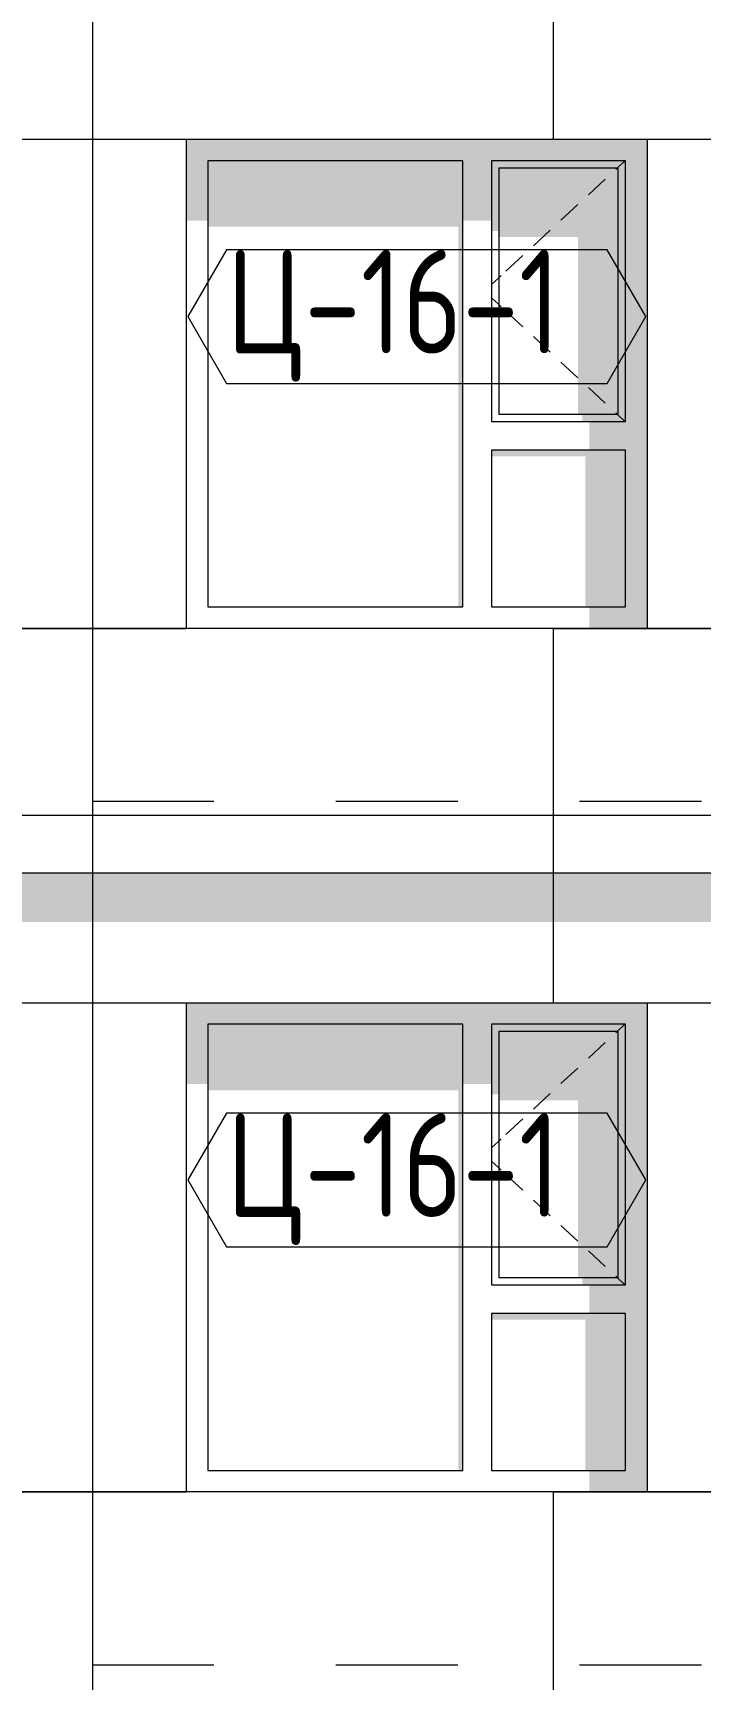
# Model space of a CAD drawing. Header units: millimetres. Extents: x 18162 to 7085488, y 72188 to 247925.
# Drawn here: x 4837107 to 4839423, y 118787 to 124506 of the extents above; entities that cross this region are included whole.
import ezdxf

# ---------------------------------------------------------------- set-up
doc = ezdxf.new("R2010")
doc.units = ezdxf.units.MM
doc.header["$MEASUREMENT"] = 0
doc.linetypes.add('Dashed', pattern=[423.333333, 211.666667, -211.666667])
doc.layers.add('Archicad Windows', color=7, linetype='Continuous')
doc.layers.add('Structural - Bearing', color=7, linetype='Continuous')
doc.styles.add('GENERATED_STYLE_3', font='', dxfattribs={"width": 0.8})
doc.styles.get('GENERATED_STYLE_3').set_extended_font_data('ISOCPEUR MON')
doc.dimstyles.new('GENERATED_STYLE__15', dxfattribs={"dimtxt": 440.00001, "dimasz": 228, "dimexe": 0.18, "dimexo": 150, "dimgap": 0, "dimtad": 1, "dimdec": 0, "dimzin": 0, "dimdsep": 46, "dimtxsty": 'GENERATED_STYLE_3', "dimblk": 'ARROWHEAD_2', "dimblk1": 'ARROWHEAD_2', "dimblk2": 'ARROWHEAD_2', "dimcen": 0.09, "dimclrd": 13, "dimclre": 13, "dimclrt": 13, "dimadec": 0, "dimazin": 0, "dimtfac": 1, "dimtdec": 4, "dimtmove": 0, "dimatfit": 3, "dimfxl": 1, "dimtolj": 1, "dimtzin": 0, "dimarcsym": 0})

# ---------------------------------------------------------------- blocks, each defined once
blk = doc.blocks.new('*X1899', base_point=(4860813, 82836.7))
at = {"layer": 'Structural - Bearing', "color": 8, "linetype": 'Continuous', "lineweight": 13}
for p, q in [((4834113, 121586.7), (4834113, 121556.7)), ((4835713, 121586.7), (4835713, 121556.7)), ((4837313, 121586.7), (4837313, 119436.7)), ((4838913, 121586.7), (4838913, 121136.7)), ((4837009, 121136.7), (4837313, 121136.7)), ((4837313, 121136.7), (4837639.5, 121136.7)), ((4839239.5, 121136.7), (4840013, 121136.7)), ((4840013, 121136.7), (4840289.5, 121136.7)), ((4837313, 119436.7), (4837009, 119436.7)), ((4837009, 119436.7), (4837313, 119436.7)), ((4837313, 119436.7), (4837639.5, 119436.7)), ((4837313, 119436.7), (4837313, 118836.7)), ((4837639.5, 119436.7), (4837313, 119436.7)), ((4838913, 119436.7), (4840013, 119436.7)), ((4838913, 119436.7), (4838913, 118836.7)), ((4840013, 119436.7), (4839239.5, 119436.7)), ((4840289.5, 119436.7), (4840013, 119436.7)), ((4840013, 119436.7), (4840289.5, 119436.7)), ((4834113, 118806.7), (4834113, 118786.7)), ((4835713, 118806.7), (4835713, 118786.7)), ((4837313, 118836.7), (4837313, 118736.7)), ((4838913, 118836.7), (4838913, 118736.7))]:
    blk.add_line(p, q, dxfattribs=at)
blk = doc.blocks.new('*X1910', base_point=(4860813, 82836.7))
at = {"layer": 'Structural - Bearing', "color": 8, "linetype": 'Continuous', "lineweight": 13}
for p, q in [((4837313, 121786.7), (4837313, 121586.7)), ((4838913, 121786.7), (4838913, 121586.7))]:
    blk.add_line(p, q, dxfattribs=at)
blk = doc.blocks.new('*X1915', base_point=(4860813, 82836.7))
at = {"layer": 'Structural - Bearing', "color": 8, "linetype": 'Continuous', "lineweight": 13}
for p, q in [((4837313, 124736.7), (4837313, 122436.7)), ((4838913, 124736.7), (4838913, 124136.7)), ((4834113, 124586.7), (4834113, 124556.7)), ((4835713, 124586.7), (4835713, 124556.7)), ((4837009, 124136.7), (4837313, 124136.7)), ((4837313, 124136.7), (4837639.5, 124136.7)), ((4839239.5, 124136.7), (4840013, 124136.7)), ((4840013, 124136.7), (4840289.5, 124136.7)), ((4837313, 122436.7), (4837009, 122436.7)), ((4837009, 122436.7), (4837313, 122436.7)), ((4837313, 122436.7), (4837639.5, 122436.7)), ((4837313, 122436.7), (4837313, 121836.7)), ((4837639.5, 122436.7), (4837313, 122436.7)), ((4838913, 122436.7), (4840013, 122436.7)), ((4838913, 122436.7), (4838913, 121836.7)), ((4840013, 122436.7), (4839239.5, 122436.7)), ((4840289.5, 122436.7), (4840013, 122436.7)), ((4840013, 122436.7), (4840289.5, 122436.7)), ((4837313, 121836.7), (4837313, 121786.7)), ((4838913, 121836.7), (4838913, 121786.7)), ((4834113, 121806.7), (4834113, 121786.7)), ((4835713, 121806.7), (4835713, 121786.7))]:
    blk.add_line(p, q, dxfattribs=at)
blk = doc.blocks.new('*D2094', base_point=(4860813, 82836.7))
at = {"color": 13, "linetype": 'Continuous', "lineweight": 13}
for p, q in [((4844580.9, 133286.7), (4844580.9, 133433.4)), ((4844805.9, 133286.7), (4829939.5, 133286.7)), ((4844580.9, 82736.7), (4844580.9, 133286.7))]:
    blk.add_line(p, q, dxfattribs=at)
at = {"color": 12, "linetype": 'Continuous', "lineweight": 35}
for p, q in [((4844730.9, 133200.1), (4844430.9, 133373.3)), ((4844430.9, 82823.3), (4844730.9, 82650.1))]:
    blk.add_line(p, q, dxfattribs=at)
at = {"color": 13, "lineweight": 13, "insert": (4844708.4, 107335.5), "char_height": 440, "attachment_point": 7, "rotation": 90, "style": 'GENERATED_STYLE_3'}
blk.add_mtext('\\A1;{\\pql;\\fISOCPEUR MON|b0|i0|c0|p0;\\W0.800000;50,550}', dxfattribs=at)
blk = doc.blocks.new('ARROWHEAD_2')
at = {"color": 0, "linetype": 'Continuous', "lineweight": 0}
for p, q in [((-0.378, -0.655), (0.378, 0.655)), ((0, 0), (-1, 0))]:
    blk.add_line(p, q, dxfattribs=at)
blk = doc.blocks.new('Label_54_3', base_point=(4838439.5, 120286.7))
at = {"color": 13, "linetype": 'Continuous', "lineweight": 13, "flags": 128}
blk.add_lwpolyline([(4837644.4, 120520.9), (4837778.5, 120288.7), (4839100.6, 120288.7), (4839234.7, 120520.9), (4839100.6, 120753.2), (4837778.5, 120753.2)], close=True, dxfattribs=at)
at = {"color": 13, "lineweight": 13, "insert": (4837778.5, 120752.5), "char_height": 360, "attachment_point": 1, "style": 'GENERATED_STYLE_3'}
blk.add_mtext('\\A1;{\\pql;\\pt0,253000;\\fISOCPEUR MON|b0|i0|c0|p0;\\W0.800000;Ц-16-1\\fISOCPEUR MON|b0|i0|c0|p0;\\W0.800000;\\A1{\\H.66x;\\S^  ;}\\fISOCPEUR MON|b0|i0|c0|p0;\\W0.800000;\\fISOCPEUR MON|b0|i0|c0|p0;\\W0.800000;\\A1{\\H.66x;\\S^  ;}\\fISOCPEUR MON|b0|i0|c0|p0;\\W0.800000; \\fISOCPEUR MON|b0|i0|c0|p0;\\W0.800000;\\fISOCPEUR MON|b0|i0|c0|p0;\\W0.800000;\\fISOCPEUR MON|b0|i0|c0|p0;\\W0.800000;\\fISOCPEUR MON|b0|i0|c0|p0;\\W0.800000;\\fISOCPEUR MON|b0|i0|c0|p0;\\W0.800000;\\fISOCPEUR MON|b0|i0|c0|p0;\\W0.800000;\\fISOCPEUR MON|b0|i0|c0|p0;\\W0.800000;\\fISOCPEUR MON|b0|i0|c0|p0;\\W0.800000;\\fISOCPEUR MON|b0|i0|c0|p0;\\W0.800000;\\fISOCPEUR MON|b0|i0|c0|p0;\\W0.800000;\\fISOCPEUR MON|b0|i0|c0|p0;\\W0.800000;\\fISOCPEUR MON|b0|i0|c0|p0;\\W0.800000;\\fISOCPEUR MON|b0|i0|c0|p0;\\W0.800000;\\fISOCPEUR MON|b0|i0|c0|p0;\\W0.800000;\\fISOCPEUR MON|b0|i0|c0|p0;\\W0.800000;\\fISOCPEUR MON|b0|i0|c0|p0;\\W0.800000;\\fISOCPEUR MON|b0|i0|c0|p0;\\W0.800000;\\fISOCPEUR MON|b0|i0|c0|p0;\\W0.800000;\\fISOCPEUR MON|b0|i0|c0|p0;\\W0.800000;\\fISOCPEUR MON|b0|i0|c0|p0;\\W0.800000;\\fISOCPEUR MON|b0|i0|c0|p0;\\W0.800000;\\fISOCPEUR MON|b0|i0|c0|p0;\\W0.800000;\\fISOCPEUR MON|b0|i0|c0|p0;\\W0.800000;\\fISOCPEUR MON|b0|i0|c0|p0;\\W0.800000;\\fISOCPEUR MON|b0|i0|c0|p0;\\W0.800000;\\fISOCPEUR MON|b0|i0|c0|p0;\\W0.800000;\\fISOCPEUR MON|b0|i0|c0|p0;\\W0.800000;\\fISOCPEUR MON|b0|i0|c0|p0;\\W0.800000;\\fISOCPEUR MON|b0|i0|c0|p0;\\W0.800000;\\fISOCPEUR MON|b0|i0|c0|p0;\\W0.800000;\\fISOCPEUR MON|b0|i0|c0|p0;\\W0.800000;\\fISOCPEUR MON|b0|i0|c0|p0;\\W0.800000;\\fISOCPEUR MON|b0|i0|c0|p0;\\W0.800000;\\fISOCPEUR MON|b0|i0|c0|p0;\\W0.800000;\\fISOCPEUR MON|b0|i0|c0|p0;\\W0.800000;\\fISOCPEUR MON|b0|i0|c0|p0;\\W0.800000;\\fISOCPEUR MON|b0|i0|c0|p0;\\W0.800000;\\fISOCPEUR MON|b0|i0|c0|p0;\\W0.800000;\\fISOCPEUR MON|b0|i0|c0|p0;\\W0.800000;\\fISOCPEUR MON|b0|i0|c0|p0;\\W0.800000;\\fISOCPEUR MON|b0|i0|c0|p0;\\W0.800000;\\fISOCPEUR MON|b0|i0|c0|p0;\\W0.800000;\\fISOCPEUR MON|b0|i0|c0|p0;\\W0.800000;}', dxfattribs=at)
blk = doc.blocks.new('Label_59_3', base_point=(4838439.5, 123286.7))
at = {"color": 13, "linetype": 'Continuous', "lineweight": 13, "flags": 128}
blk.add_lwpolyline([(4837644.4, 123520.9), (4837778.5, 123288.7), (4839100.6, 123288.7), (4839234.7, 123520.9), (4839100.6, 123753.2), (4837778.5, 123753.2)], close=True, dxfattribs=at)
at = {"color": 13, "lineweight": 13, "insert": (4837778.5, 123752.5), "char_height": 360, "attachment_point": 1, "style": 'GENERATED_STYLE_3'}
blk.add_mtext('\\A1;{\\pql;\\pt0,253000;\\fISOCPEUR MON|b0|i0|c0|p0;\\W0.800000;Ц-16-1\\fISOCPEUR MON|b0|i0|c0|p0;\\W0.800000;\\A1{\\H.66x;\\S^  ;}\\fISOCPEUR MON|b0|i0|c0|p0;\\W0.800000;\\fISOCPEUR MON|b0|i0|c0|p0;\\W0.800000;\\A1{\\H.66x;\\S^  ;}\\fISOCPEUR MON|b0|i0|c0|p0;\\W0.800000; \\fISOCPEUR MON|b0|i0|c0|p0;\\W0.800000;\\fISOCPEUR MON|b0|i0|c0|p0;\\W0.800000;\\fISOCPEUR MON|b0|i0|c0|p0;\\W0.800000;\\fISOCPEUR MON|b0|i0|c0|p0;\\W0.800000;\\fISOCPEUR MON|b0|i0|c0|p0;\\W0.800000;\\fISOCPEUR MON|b0|i0|c0|p0;\\W0.800000;\\fISOCPEUR MON|b0|i0|c0|p0;\\W0.800000;\\fISOCPEUR MON|b0|i0|c0|p0;\\W0.800000;\\fISOCPEUR MON|b0|i0|c0|p0;\\W0.800000;\\fISOCPEUR MON|b0|i0|c0|p0;\\W0.800000;\\fISOCPEUR MON|b0|i0|c0|p0;\\W0.800000;\\fISOCPEUR MON|b0|i0|c0|p0;\\W0.800000;\\fISOCPEUR MON|b0|i0|c0|p0;\\W0.800000;\\fISOCPEUR MON|b0|i0|c0|p0;\\W0.800000;\\fISOCPEUR MON|b0|i0|c0|p0;\\W0.800000;\\fISOCPEUR MON|b0|i0|c0|p0;\\W0.800000;\\fISOCPEUR MON|b0|i0|c0|p0;\\W0.800000;\\fISOCPEUR MON|b0|i0|c0|p0;\\W0.800000;\\fISOCPEUR MON|b0|i0|c0|p0;\\W0.800000;\\fISOCPEUR MON|b0|i0|c0|p0;\\W0.800000;\\fISOCPEUR MON|b0|i0|c0|p0;\\W0.800000;\\fISOCPEUR MON|b0|i0|c0|p0;\\W0.800000;\\fISOCPEUR MON|b0|i0|c0|p0;\\W0.800000;\\fISOCPEUR MON|b0|i0|c0|p0;\\W0.800000;\\fISOCPEUR MON|b0|i0|c0|p0;\\W0.800000;\\fISOCPEUR MON|b0|i0|c0|p0;\\W0.800000;\\fISOCPEUR MON|b0|i0|c0|p0;\\W0.800000;\\fISOCPEUR MON|b0|i0|c0|p0;\\W0.800000;\\fISOCPEUR MON|b0|i0|c0|p0;\\W0.800000;\\fISOCPEUR MON|b0|i0|c0|p0;\\W0.800000;\\fISOCPEUR MON|b0|i0|c0|p0;\\W0.800000;\\fISOCPEUR MON|b0|i0|c0|p0;\\W0.800000;\\fISOCPEUR MON|b0|i0|c0|p0;\\W0.800000;\\fISOCPEUR MON|b0|i0|c0|p0;\\W0.800000;\\fISOCPEUR MON|b0|i0|c0|p0;\\W0.800000;\\fISOCPEUR MON|b0|i0|c0|p0;\\W0.800000;\\fISOCPEUR MON|b0|i0|c0|p0;\\W0.800000;\\fISOCPEUR MON|b0|i0|c0|p0;\\W0.800000;\\fISOCPEUR MON|b0|i0|c0|p0;\\W0.800000;\\fISOCPEUR MON|b0|i0|c0|p0;\\W0.800000;\\fISOCPEUR MON|b0|i0|c0|p0;\\W0.800000;\\fISOCPEUR MON|b0|i0|c0|p0;\\W0.800000;\\fISOCPEUR MON|b0|i0|c0|p0;\\W0.800000;}', dxfattribs=at)

msp = doc.modelspace()

# ---------------------------------------------------------------- hatches: boundary and pattern name
at = {"layer": 'Archicad Windows', "linetype": 'Continuous', "lineweight": 0}
for points in [[(4837639.5, 124136.7), (4837639.5, 124061.7), (4837714.5, 124061.7), (4838599.5, 124061.7), (4838699.5, 124061.7), (4839164.5, 124061.7), (4839239.5, 124061.7), (4839239.5, 124136.7)], [(4837639.5, 123853.8), (4837714.5, 123853.8), (4837714.5, 124061.7), (4837639.5, 124061.7)], [(4838599.5, 124061.7), (4837714.5, 124061.7), (4837714.5, 123832.6), (4838584.5, 123832.6), (4838584.5, 122511.7), (4838599.5, 122511.7)], [(4838599.5, 124061.7), (4838599.5, 123853.8), (4838699.5, 123853.8), (4838699.5, 124061.7)], [(4839164.5, 124061.7), (4838699.5, 124061.7), (4838699.5, 124036.7), (4838724.5, 124036.7), (4839139.5, 124036.7), (4839164.5, 124036.7)], [(4839164.5, 123156.7), (4839164.5, 123056.7), (4839164.5, 122511.7), (4839239.5, 122511.7), (4839239.5, 124061.7), (4839164.5, 124061.7)], [(4838699.5, 124036.7), (4838699.5, 123818.5), (4838724.5, 123818.5), (4838724.5, 124036.7)], [(4838724.5, 124036.7), (4838724.5, 123797.3), (4838999.5, 123797.3), (4838999.5, 123181.7), (4839139.5, 123181.7), (4839139.5, 124036.7)], [(4839139.5, 123181.7), (4839164.5, 123181.7), (4839164.5, 124036.7), (4839139.5, 124036.7)], [(4839164.5, 123181.7), (4839014.5, 123181.7), (4839014.5, 123156.7), (4839164.5, 123156.7)], [(4839164.5, 123156.7), (4839039.5, 123156.7), (4839039.5, 123056.7), (4839164.5, 123056.7)], [(4839164.5, 123056.7), (4838699.5, 123056.7), (4838699.5, 123035.5), (4839024.5, 123035.5), (4839024.5, 122511.7), (4839164.5, 122511.7)], [(4839039.5, 122436.7), (4839239.5, 122436.7), (4839239.5, 122511.7), (4839039.5, 122511.7)], [(4837639.5, 121061.7), (4837714.5, 121061.7), (4838599.5, 121061.7), (4838699.5, 121061.7), (4839164.5, 121061.7), (4839239.5, 121061.7), (4839239.5, 121136.7), (4837639.5, 121136.7)], [(4837714.5, 121061.7), (4837639.5, 121061.7), (4837639.5, 120853.8), (4837714.5, 120853.8)], [(4838599.5, 121061.7), (4837714.5, 121061.7), (4837714.5, 120832.6), (4838584.5, 120832.6), (4838584.5, 119511.7), (4838599.5, 119511.7)], [(4838699.5, 121061.7), (4838599.5, 121061.7), (4838599.5, 120853.8), (4838699.5, 120853.8)], [(4839164.5, 121061.7), (4838699.5, 121061.7), (4838699.5, 121036.7), (4838724.5, 121036.7), (4839139.5, 121036.7), (4839164.5, 121036.7)], [(4838724.5, 121036.7), (4838699.5, 121036.7), (4838699.5, 120818.5), (4838724.5, 120818.5)], [(4839139.5, 121036.7), (4838724.5, 121036.7), (4838724.5, 120797.3), (4838999.5, 120797.3), (4838999.5, 120181.7), (4839139.5, 120181.7)], [(4839139.5, 120181.7), (4839164.5, 120181.7), (4839164.5, 121036.7), (4839139.5, 121036.7)], [(4839164.5, 120156.7), (4839164.5, 120056.7), (4839164.5, 119511.7), (4839239.5, 119511.7), (4839239.5, 121061.7), (4839164.5, 121061.7)], [(4839164.5, 120181.7), (4839014.5, 120181.7), (4839014.5, 120156.7), (4839164.5, 120156.7)], [(4839164.5, 120156.7), (4839039.5, 120156.7), (4839039.5, 120056.7), (4839164.5, 120056.7)], [(4838699.5, 120056.7), (4838699.5, 120035.5), (4839024.5, 120035.5), (4839024.5, 119511.7), (4839164.5, 119511.7), (4839164.5, 120056.7)], [(4839039.5, 119436.7), (4839239.5, 119436.7), (4839239.5, 119511.7), (4839039.5, 119511.7)]]:
    msp.add_hatch(color=49, dxfattribs=at).paths.add_polyline_path(points)
at = {"layer": 'Structural - Bearing', "linetype": 'Continuous', "lineweight": 0}
msp.add_hatch(color=49, dxfattribs=at).paths.add_polyline_path([(4833489.5, 121556.7), (4836989.5, 121556.7), (4836989.5, 121496.7), (4837009, 121496.7), (4837009, 121417.4), (4840289.5, 121417.4), (4840289.5, 121586.7), (4836149.5, 121586.7), (4833489.5, 121586.7)])

# ---------------------------------------------------------------- linework, layer by layer
at = {"color": 8, "linetype": 'Dashed', "lineweight": 13, "ltscale": 2}
for p, q in [((4805138.5, 121836.7), (4846132, 121836.7)), ((4805138.5, 118836.7), (4846132, 118836.7))]:
    msp.add_line(p, q, dxfattribs=at)
at = {"layer": 'Archicad Windows', "color": 7, "linetype": 'Continuous', "lineweight": 13}
for p, q in [((4837639.5, 124136.7), (4839239.5, 124136.7)), ((4837639.5, 122436.7), (4837639.5, 124136.7)), ((4839239.5, 124136.7), (4839239.5, 122436.7)), ((4839239.5, 122436.7), (4837639.5, 122436.7)), ((4837639.5, 121136.7), (4839239.5, 121136.7)), ((4837639.5, 119436.7), (4837639.5, 121136.7)), ((4839239.5, 121136.7), (4839239.5, 119436.7)), ((4839239.5, 119436.7), (4837639.5, 119436.7))]:
    msp.add_line(p, q, dxfattribs=at)
at = {"layer": 'Archicad Windows', "color": 7, "linetype": 'Continuous', "lineweight": 9}
for p, q in [((4837714.5, 124061.7), (4837714.5, 122511.7)), ((4838599.5, 124061.7), (4837714.5, 124061.7)), ((4838599.5, 122511.7), (4838599.5, 124061.7)), ((4838699.5, 124061.7), (4838699.5, 123156.7)), ((4839164.5, 124061.7), (4838699.5, 124061.7)), ((4839162.6, 124061.7), (4839135.6, 124036.7)), ((4839164.5, 123156.7), (4839164.5, 124061.7)), ((4838724.5, 124036.7), (4838724.5, 123181.7)), ((4839139.5, 124036.7), (4838724.5, 124036.7)), ((4839135.6, 124036.7), (4839130.9, 124032.3)), ((4839139.5, 123181.7), (4839139.5, 124036.7)), ((4839094.2, 123998.3), (4839035.5, 123943.9)), ((4838998.9, 123909.9), (4838940.2, 123855.5)), ((4838903.5, 123821.5), (4838844.9, 123767.1)), ((4838808.2, 123733.1), (4838749.5, 123678.7)), ((4838733.2, 123663.6), (4838724.5, 123655.5)), ((4838724.5, 123655.5), (4838699.5, 123632.4)), ((4838724.5, 123562.8), (4838699.5, 123586)), ((4838733.2, 123554.8), (4838724.5, 123562.8)), ((4838808.2, 123485.2), (4838749.5, 123539.6)), ((4838903.5, 123396.8), (4838844.9, 123451.2)), ((4838998.9, 123308.5), (4838940.2, 123362.9)), ((4839094.2, 123220.1), (4839035.5, 123274.5)), ((4838699.5, 123156.7), (4839164.5, 123156.7)), ((4838724.5, 123181.7), (4839139.5, 123181.7)), ((4839135.6, 123181.7), (4839130.9, 123186.1)), ((4839162.6, 123156.7), (4839135.6, 123181.7)), ((4838699.5, 123056.7), (4838699.5, 122511.7)), ((4839164.5, 123056.7), (4838699.5, 123056.7)), ((4839164.5, 122511.7), (4839164.5, 123056.7)), ((4837714.5, 122511.7), (4838599.5, 122511.7)), ((4838699.5, 122511.7), (4839164.5, 122511.7)), ((4837714.5, 121061.7), (4837714.5, 119511.7)), ((4838599.5, 121061.7), (4837714.5, 121061.7)), ((4838599.5, 119511.7), (4838599.5, 121061.7)), ((4838699.5, 121061.7), (4838699.5, 120156.7)), ((4839164.5, 121061.7), (4838699.5, 121061.7)), ((4838724.5, 121036.7), (4838724.5, 120181.7)), ((4839139.5, 121036.7), (4838724.5, 121036.7)), ((4839135.6, 121036.7), (4839130.9, 121032.3)), ((4839162.6, 121061.7), (4839135.6, 121036.7)), ((4839139.5, 120181.7), (4839139.5, 121036.7)), ((4839164.5, 120156.7), (4839164.5, 121061.7)), ((4839094.2, 120998.3), (4839035.5, 120943.9)), ((4838998.9, 120909.9), (4838940.2, 120855.5)), ((4838903.5, 120821.5), (4838844.9, 120767.1)), ((4838808.2, 120733.1), (4838749.5, 120678.7)), ((4838724.5, 120655.5), (4838699.5, 120632.4)), ((4838733.2, 120663.6), (4838724.5, 120655.5)), ((4838724.5, 120562.8), (4838699.5, 120586)), ((4838733.2, 120554.8), (4838724.5, 120562.8)), ((4838808.2, 120485.2), (4838749.5, 120539.6)), ((4838903.5, 120396.8), (4838844.9, 120451.2)), ((4838998.9, 120308.5), (4838940.2, 120362.9)), ((4839094.2, 120220.1), (4839035.5, 120274.5)), ((4838724.5, 120181.7), (4839139.5, 120181.7)), ((4839135.6, 120181.7), (4839130.9, 120186.1)), ((4839162.6, 120156.7), (4839135.6, 120181.7)), ((4838699.5, 120156.7), (4839164.5, 120156.7)), ((4838699.5, 120056.7), (4838699.5, 119511.7)), ((4839164.5, 120056.7), (4838699.5, 120056.7)), ((4839164.5, 119511.7), (4839164.5, 120056.7)), ((4837714.5, 119511.7), (4838599.5, 119511.7)), ((4838699.5, 119511.7), (4839164.5, 119511.7))]:
    msp.add_line(p, q, dxfattribs=at)
at = {"layer": 'Structural - Bearing', "color": 7, "linetype": 'Continuous', "lineweight": 13}
for p, q in [((4840209.9, 121786.7), (4837039.5, 121786.7)), ((4840209.9, 121586.7), (4837039.5, 121586.7))]:
    msp.add_line(p, q, dxfattribs=at)

# ---------------------------------------------------------------- block references
at = {"color": 12, "linetype": 'Continuous', "lineweight": 13}
for name, p in [('Label_59_3', (4838439.5, 123286.7)), ('Label_54_3', (4838439.5, 120286.7))]:
    msp.add_blockref(name, p, dxfattribs=at)
at = {"layer": 'Structural - Bearing', "lineweight": 0}
for name in ['*X1915', '*X1910', '*X1899']:
    msp.add_blockref(name, (4860813, 82836.7), dxfattribs=at)

# ---------------------------------------------------------------- dimensions: what is measured, and where the dimension line sits
at = {"color": 13, "linetype": 'Continuous', "lineweight": 13}
dim = msp.add_linear_dim(base=(4844580.9, 133286.7), p1=(4840289.5, 82736.7), p2=(4829789.5, 133286.7), angle=90, dimstyle='GENERATED_STYLE__15', dxfattribs=at)
dim.commit()
dim.dimension.update_dxf_attribs({"geometry": '*D2094', "text_midpoint": (4844272.9, 108239.9), "dimtype": 160, "text_rotation": 90})

doc.saveas('drawing.dxf')
